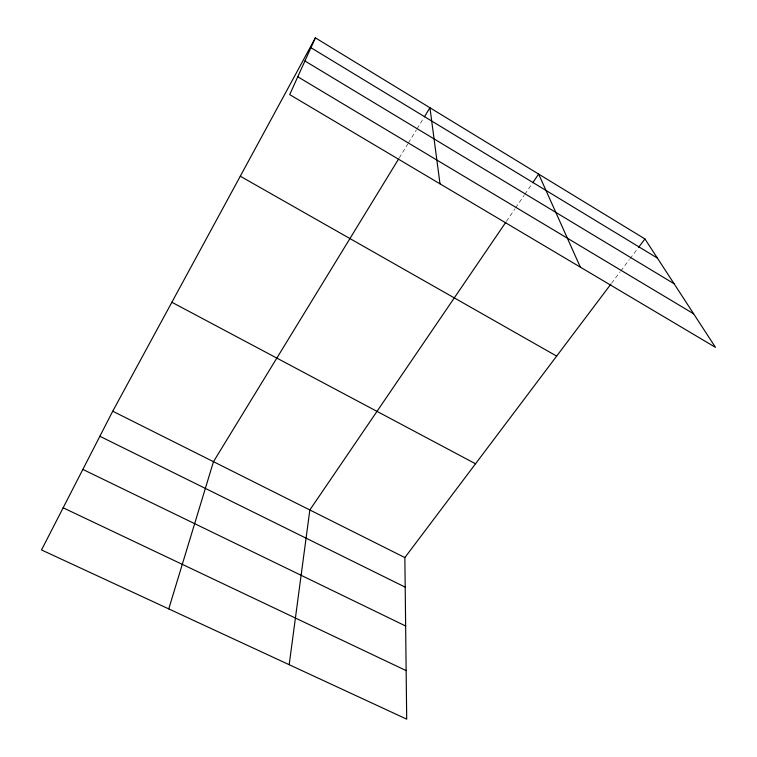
<?xml version="1.0" encoding="UTF-8"?>
<svg xmlns="http://www.w3.org/2000/svg" width="757" height="757" viewBox="0 0 757 757"><rect width="100%" height="100%" fill="white"/><g stroke="black" fill="none" stroke-linecap="round" stroke-linejoin="round"><path stroke-width="0.57" stroke-dasharray="3.79 2.84" d="M399.185 158.052L407.805 143.972M408.42 142.959L416.416 129.882M417.031 128.879L423.797 117.818M506.405 221.404L514.949 208.847M515.612 207.882L524.166 195.325M524.819 194.36L532.057 183.733M611.58 283.203L620.097 271.895M620.806 270.959L629.322 259.651M630.032 258.714L637.839 248.353"/><path stroke-width="1.14" d="M289.183 664.703L309.84 509.963L505.742 222.369M168.754 608.912L213.474 461.685L398.57 159.055M315.385 37.85L289.704 94.616L715.488 347.368L644.936 238.938L315.385 37.85L112.736 411.212L41.512 549.951L406.698 719.15L404.863 557.578L610.871 284.14M424.412 116.805L429.948 107.759L440.006 183.837M532.72 182.768L538.643 174.072L580.335 267.145M638.548 247.416L644.936 238.938M63.153 507.805L406.149 670.607M82.854 469.425L405.638 626.001M99.877 436.278L405.203 587.148M112.736 411.212L404.863 557.578M171.867 302.27L475.528 463.776M240.281 176.22L556.66 356.102M297.775 76.76L693.658 313.814M304.92 60.976L674.08 283.733M310.938 47.691L657.407 258.099"/></g></svg>
